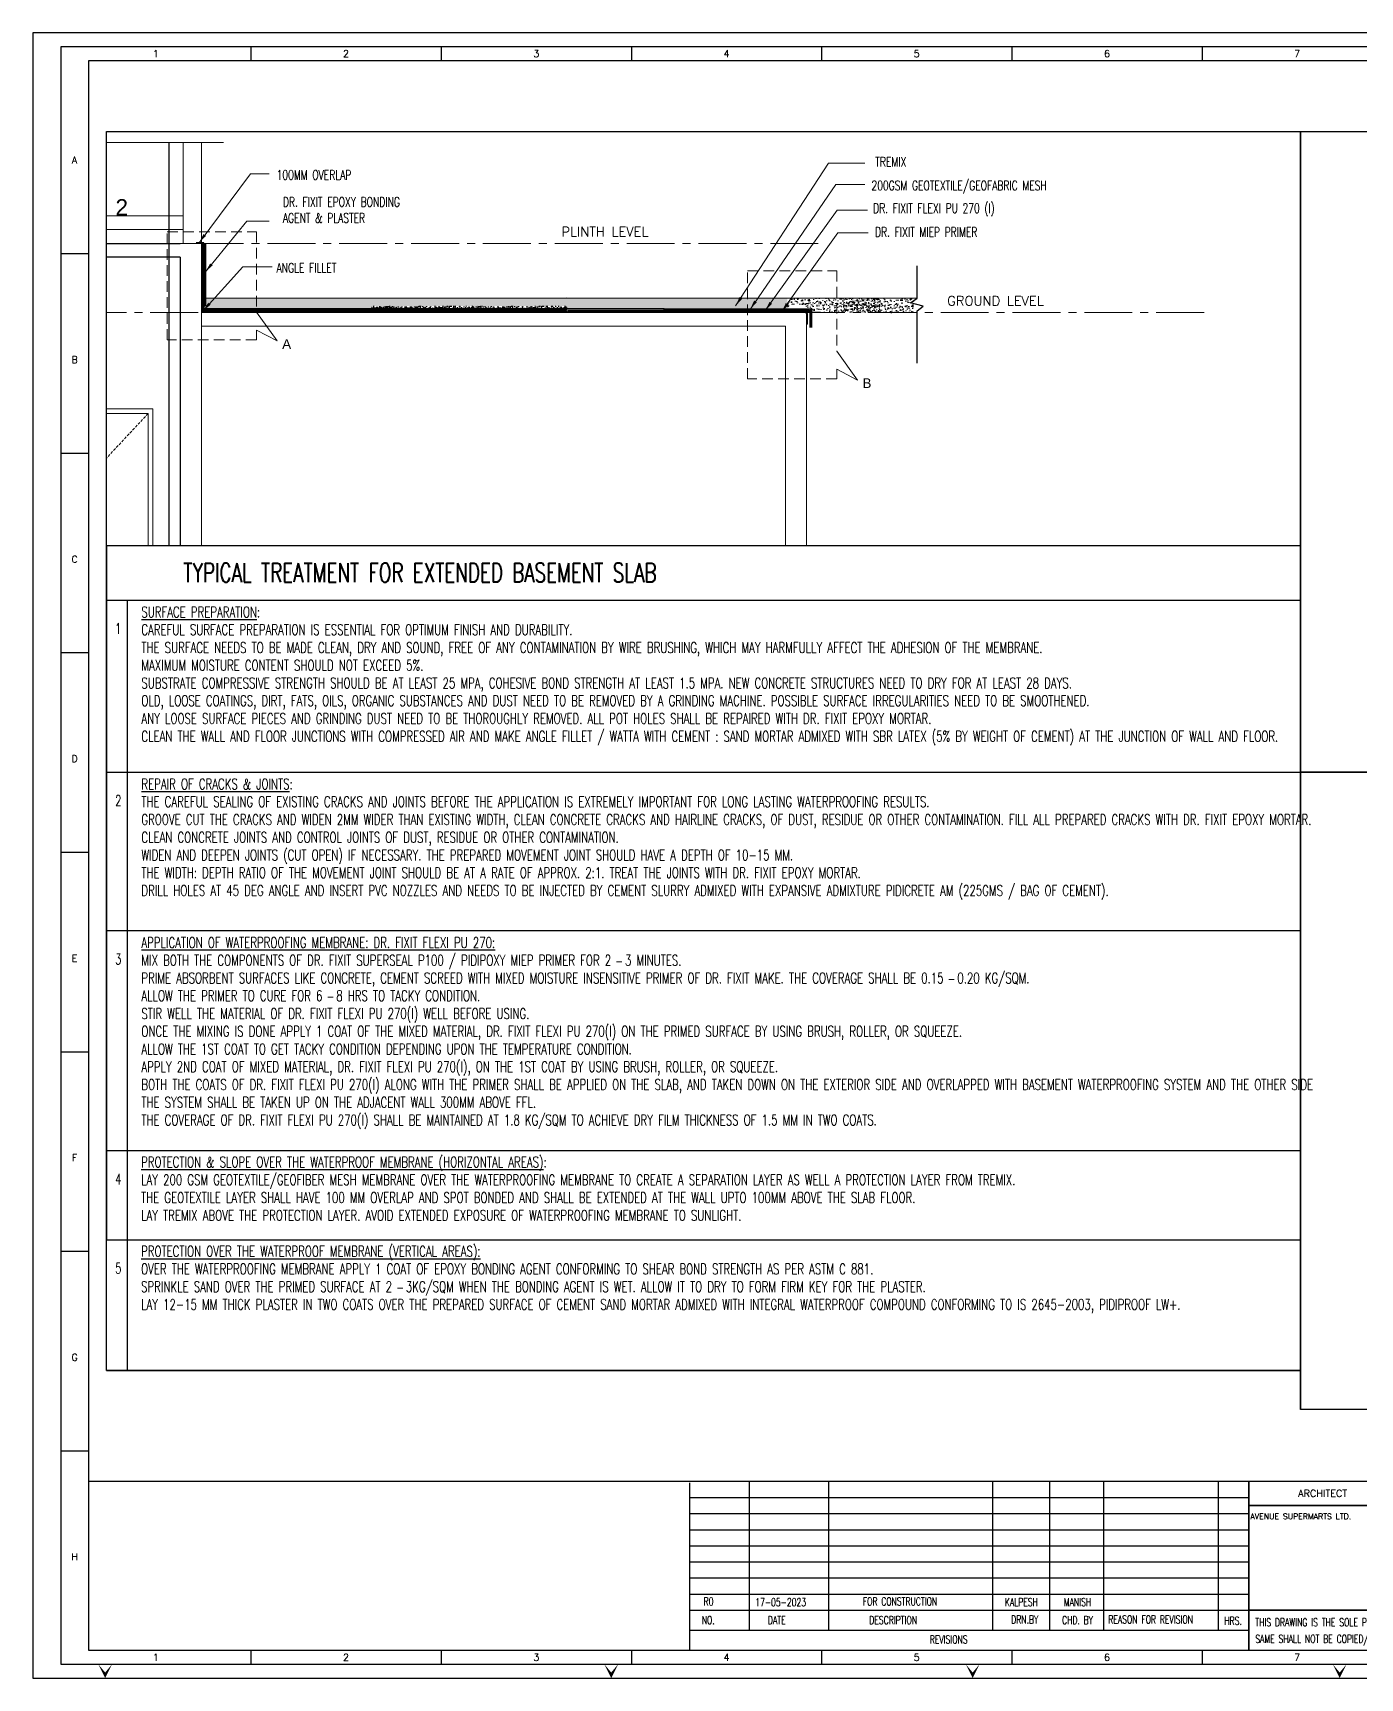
# Model space of a CAD drawing. Header units: inches. Extents: x 119838 to 336563, y 211485 to 250849.
# Drawn here: x 119838 to 151009, y 211780 to 250411 of the extents above; entities that cross this region are included whole.
import ezdxf
from ezdxf.enums import TextEntityAlignment as Align
from ezdxf.lldxf.tags import DXFTag

# ---------------------------------------------------------------- set-up
doc = ezdxf.new("R2010")
doc.units = ezdxf.units.IN
doc.header["$MEASUREMENT"] = 0
for name, pattern in [('( Dashed )', [0.75, 0.5, -0.25]), ('AU- grd_tower_text$0$DASHED2', [0.375, 0.25, -0.125]), ('CENTER2', [1.125, 0.75, -0.125, 0.125, -0.125]), ('DASHED2', [9.525, 6.35, -3.175])]:
    doc.linetypes.add(name, pattern=pattern)
for name, color, linetype, lineweight in [('200 mm', 40, 'Continuous', 5), ('arrow', 7, 'Continuous', 5), ('COMMENTS 09.01.18', 50, 'Continuous', 5), ('elevation', 252, 'Continuous', 5), ('LINE', 251, 'Continuous', 18), ('MEP INPUT', 3, 'Continuous', 0), ('TEX', 1, 'Continuous', 5), ('text 1', 7, 'Continuous', 5), ('win', 5, 'Continuous', 13), ('yogi stair', 25, 'DASHED2', 5)]:
    doc.layers.add(name, color=color, linetype=linetype, lineweight=lineweight)
for name, color, linetype in [('COL', 1, 'Continuous'), ('Column', 1, 'Continuous'), ('GRID', 8, 'CENTER'), ('LINE WORK', 4, 'Continuous'), ('membren', 100, 'Continuous'), ('PNA', 8, 'Continuous'), ('S-BRECK LINE', 8, 'Continuous'), ('S-TEXT-1', 4, 'Continuous'), ('S-TITIL', 6, 'Continuous'), ('TABLE FRAME', 5, 'Continuous'), ('TEXT (SHEET)', 4, 'Continuous')]:
    doc.layers.add(name, color=color, linetype=linetype)
doc.styles.add('iso', font='simplex.shx', dxfattribs={"width": 0.8})
doc.styles.add('JITU', font='arial.ttf')
doc.styles.add('ROMANS', font='simplex.shx', dxfattribs={"width": 0.7})
tags = doc.linetypes.add('CENTER', pattern=[2, 1.25, -0.25, 0.25, -0.25]).pattern_tags.tags
tags[10:11] = [DXFTag(74, 4), DXFTag(75, 0), DXFTag(340, '0'), DXFTag(46, 1.0), DXFTag(50, 0.0), DXFTag(44, 0.0), DXFTag(45, 0.0)]
tags[8:9] = [DXFTag(74, 4), DXFTag(75, 0), DXFTag(340, '0'), DXFTag(46, 1.0), DXFTag(50, 0.0), DXFTag(44, 0.0), DXFTag(45, 0.0)]
tags[6:7] = [DXFTag(74, 4), DXFTag(75, 0), DXFTag(340, '0'), DXFTag(46, 1.0), DXFTag(50, 0.0), DXFTag(44, 0.0), DXFTag(45, 0.0)]
tags[4:5] = [DXFTag(74, 4), DXFTag(75, 0), DXFTag(340, '0'), DXFTag(46, 1.0), DXFTag(50, 0.0), DXFTag(44, 0.0), DXFTag(45, 0.0)]
doc.linetypes.add('ZIGZAG', pattern='A,0.0001,-0.2,[131,ltypeshp.shx,S=0.2,R=0,X=-0.2,Y=0],-0.4,[131,ltypeshp.shx,S=0.2,R=180,X=0.2,Y=0],-0.2', length=0.8001)
doc.dimstyles.new('PLUMBING', dxfattribs={"dimscale": 75, "dimtxt": 3, "dimasz": 4, "dimexe": 0.6, "dimexo": 0.008, "dimgap": 0.5, "dimtad": 1, "dimdec": 0, "dimrnd": 5, "dimzin": 0, "dimdsep": 46, "dimtxsty": 'iso', "dimcen": 0, "dimdle": 1, "dimclrt": 7, "dimadec": 0, "dimazin": 0, "dimtfac": 1, "dimtdec": 0, "dimtofl": 0, "dimtmove": 2, "dimatfit": 3, "dimfxl": 0, "dimtolj": 1, "dimtzin": 0, "dimlwd": -1, "dimarcsym": 0})
pattern_1 = [(37.5, (216896.787, -159878.404), (-2.304045, 70.475506), [0, -55.59552, 0, -62.1792, 0, -59.436]), (7.5, (216896.79, -159878.4), (64.731353, 103.222814), [0, -29.99232, 0, -50.10912, 0, -19.2024]), (327.5, (216851.8, -159878.404), (113.902901, 0.206955), [0, -18.288, 0, -65.8368, 0, -85.9536]), (317.5, (216851.8, -159878.4), (109.95213, 32.101823), [0, -9.144, 0, -43.15968, 0, -49.3776])]
pattern_2 = [(50, (190015.72, -67570.68), (182.18467, -15.939086), [19.05, -209.55]), (355, (190015.72, -67570.68), (-35.24342, 191.05685), [15.24, -167.64058]), (100.451445, (190030.9, -67572.01), (146.94125, 175.11775), [16.19001, -178.09024]), (46.1842, (190015.72, -67519.88), (271.07904, -42.04233), [28.575, -314.325]), (96.63556, (190038.3, -67523.4), (237.40413, 247.42612), [24.28502, -267.1356]), (351.18415, (190015.72, -67519.88), (237.40413, 247.42612), [22.85997, -251.45973]), (21, (190041.12, -67532.58), (151.61439, -102.2652), [19.05, -209.55]), (326, (190041.12, -67532.58), (61.80203, 184.18797), [15.24, -167.64]), (71.451445, (190053.75, -67541.1), (213.41642, 81.92277), [16.19001, -178.08994]), (37.5, (190015.715, -67570.685), (3.088603, 84.555039), [0, -165.608, 0, -170.18, 0, -168.275]), (7.5, (190015.715, -67570.685), (66.819663, 100.180575), [0, -97.028, 0, -161.798, 0, -64.135]), (327.5, (189959.07, -67570.685), (135.590595, -5.728744), [0, -63.5, 0, -198.12, 0, -262.89]), (317.5, (189933.67, -67570.68), (148.12918, 25.42649), [0, -82.55, 0, -131.572, 0, -186.69])]

# ---------------------------------------------------------------- blocks, each defined once
blk = doc.blocks.new('FOLDER')
at = {"layer": 'PNA'}
for points in [[(-1250, 2500), (0, 0), (0, 1000)], [(1250, 2500), (0, 0), (0, 1000)]]:
    blk.add_solid(points, dxfattribs=at)
blk = doc.blocks.new('A$C3C59465C')
at = {"layer": 'LINE'}
h = blk.add_hatch(color=251, dxfattribs=at)
h.dxf.hatch_style = 1
h.paths.add_polyline_path([(0, 0), (0.05, 0), (0.05, 0.05)])
for p, q in [((0, 0), (0.05, 0.05)), ((0.05, 0), (0, 0)), ((0.05, 0), (0.05, 0.05))]:
    blk.add_line(p, q, dxfattribs=at)

msp = doc.modelspace()

# ---------------------------------------------------------------- hatches: boundary and pattern name
at = {"layer": 'arrow'}
for points in [[(137726.8, 243861.4), (137726.8, 243878.3), (137976.7, 243878.3), (137976.7, 243861.4)], [(138014.9, 243823.2), (138031.8, 243823.2), (138031.8, 243573.3), (138014.9, 243573.3)]]:
    msp.add_hatch(color=134, dxfattribs=at).paths.add_polyline_path(points)
at = {"layer": 'Column'}
h = msp.add_hatch(dxfattribs=at)
h.set_pattern_fill('AR-SAND', color=0, scale=1.44)
h.set_pattern_definition(pattern_1)
h.paths.add_polyline_path([(123889.5, 245467), (123797.3, 245467), (123797.3, 244396.3), (123862.1, 244396.3), (123862.1, 243998.7), (123883.8, 243998.7), (123889.5, 243998.7)])
h = msp.add_hatch(dxfattribs=at)
h.set_pattern_fill('AR-SAND', color=0, scale=1.44)
h.set_pattern_definition(pattern_1)
h.paths.add_polyline_path([(127793.8, 243998.6), (123883.8, 243998.7), (123883.7, 243956), (123905.8, 243933.9), (127793.8, 243933.8)])
h = msp.add_hatch(dxfattribs=at)
h.set_pattern_fill('AR-SAND', color=0, scale=1.44)
h.set_pattern_definition(pattern_1)
h.paths.add_polyline_path([(128549.8, 243998.6), (127793.8, 243998.6), (127793.8, 243933.8), (128549.8, 243933.8)])
h = msp.add_hatch(dxfattribs=at)
h.set_pattern_fill('AR-SAND', color=0, scale=1.44)
h.set_pattern_definition(pattern_1)
h.paths.add_polyline_path([(130276.9, 243998.5), (128549.8, 243998.6), (128549.8, 243933.8), (130276.9, 243933.7)])
h = msp.add_hatch(dxfattribs=at)
h.set_pattern_fill('AR-SAND', color=0, scale=1.44)
h.set_pattern_definition(pattern_1)
h.paths.add_polyline_path([(132375.5, 243933.7), (132375.5, 243998.5), (130276.9, 243998.5), (130276.9, 243933.7)])
at = {"layer": 'COMMENTS 09.01.18'}
h = msp.add_hatch(dxfattribs=at)
h.set_pattern_fill('AR-CONC', color=252)
h.set_pattern_definition(pattern_2)
edge = h.paths.add_edge_path()
edge.add_line((123889.5, 244186), (123889.5, 243998.5))
edge.add_line((123889.5, 243998.5), (132387.2, 243998.5))
edge.add_line((132387.2, 243998.5), (132387.2, 244186.1))
edge.add_line((132387.2, 244186.1), (123889.5, 244186))
h = msp.add_hatch(dxfattribs=at)
h.set_pattern_fill('AR-CONC', color=252)
h.set_pattern_definition(pattern_2)
h.paths.add_polyline_path([(132376.8, 244186.1), (137555.5, 244179.4), (137554.9, 243934.4), (132376.8, 243934.4)])
h = msp.add_hatch(dxfattribs=at)
h.set_pattern_fill('AR-CONC', color=252)
h.set_pattern_definition(pattern_2)
h.paths.add_polyline_path([(137555.5, 244179.4), (138074.4, 244176.4), (138074.4, 243855), (137986.9, 243928.4), (137976.7, 243932.6), (137976.7, 244034.2), (137616, 244034.2), (137554.9, 243934.4)])
h = msp.add_hatch(dxfattribs=at)
h.set_pattern_fill('AR-CONC', color=252)
h.set_pattern_definition(pattern_2)
h.paths.add_polyline_path([(138074.4, 243847.3), (139745.8, 243847.3), (139745.8, 244176.4), (138074.4, 244176.4)])
h = msp.add_hatch(dxfattribs=at)
h.set_pattern_fill('AR-CONC', color=252)
h.set_pattern_definition([(50, (190798.58, -67578.03), (182.18467, -15.939086), [19.05, -209.55]), (355, (190798.58, -67578.03), (-35.24342, 191.05685), [15.24, -167.64058]), (100.451445, (190813.77, -67579.36), (146.94125, 175.11775), [16.19001, -178.09024]), (46.1842, (190798.58, -67527.23), (271.07904, -42.04233), [28.575, -314.325]), (96.63556, (190821.17, -67530.73), (237.40413, 247.42612), [24.28502, -267.1356]), (351.18415, (190798.58, -67527.23), (237.40413, 247.42612), [22.85997, -251.45973]), (21, (190823.98, -67539.93), (151.61439, -102.2652), [19.05, -209.55]), (326, (190823.98, -67539.93), (61.80203, 184.18797), [15.24, -167.64]), (71.451445, (190836.62, -67548.45), (213.41642, 81.92277), [16.19001, -178.08994]), (37.5, (190798.584, -67578.03), (3.088603, 84.555039), [0, -165.608, 0, -170.18, 0, -168.275]), (7.5, (190798.58, -67578.03), (66.819663, 100.180575), [0, -97.028, 0, -161.798, 0, -64.135]), (327.5, (190741.94, -67578.03), (135.590595, -5.728744), [0, -63.5, 0, -198.12, 0, -262.89]), (317.5, (190716.54, -67578.03), (148.12918, 25.42649), [0, -82.55, 0, -131.572, 0, -186.69])])
h.paths.add_polyline_path([(138857.3, 243840), (140528.7, 243840), (140528.7, 244169.1), (138857.3, 244169.1)])

# ---------------------------------------------------------------- linework, layer by layer
at = {"color": 1}
for p, q in [((174102.1, 216396.6), (121144.5, 216396.6)), ((135263.2, 213375.5), (148440.4, 213375.5)), ((135263.2, 212905.9), (148392.8, 212905.9))]:
    msp.add_line(p, q, dxfattribs=at)
at = {"color": 5, "linetype": 'ByBlock', "lineweight": -2}
for p, q in [((136664.5, 212905.9), (136664.5, 216396.6)), ((138528, 212905.9), (138528, 216396.6)), ((142382.6, 212905.9), (142382.6, 216396.6)), ((143725.2, 212905.9), (143725.2, 216396.6)), ((144988.8, 212905.9), (144988.8, 216396.6)), ((135263.2, 216018.9), (148392.8, 216018.9)), ((135263.2, 215641.3), (148392.8, 215641.3)), ((135263.2, 215263.7), (148392.8, 215263.7)), ((135263.2, 214886), (148392.8, 214886)), ((135263.2, 214508.4), (148392.8, 214508.4)), ((135263.2, 214130.8), (148392.8, 214130.8)), ((135263.2, 213753.1), (148392.8, 213753.1))]:
    msp.add_line(p, q, dxfattribs=at)
at = {"flags": 128}
msp.add_lwpolyline([(119838.5, 211779.7), (174755.1, 211779.7), (174755.1, 250411.2), (119838.5, 250411.2)], close=True, dxfattribs=at)
at = {"color": 1, "const_width": 37.6, "elevation": 0}
msp.add_lwpolyline([(135263.2, 212414.5), (135263.2, 216369.4)], dxfattribs=at)
at = {"color": 1, "const_width": 37.6}
for points in [[(148392.8, 212432.9), (148392.8, 216396.6)], [(148392.8, 215835.2), (158891.9, 215835.2)], [(148392.8, 213372.2), (158891.9, 213372.2)]]:
    msp.add_lwpolyline(points, dxfattribs=at)
at = {"layer": '200 mm'}
for p, q in [((123365.3, 247837.4, -417569.9), (123365.3, 245468, -417569.9)), ((123797.3, 247837.4, -417569.9), (123797.3, 245468, -417569.9))]:
    msp.add_line(p, q, dxfattribs=at)
at = {"layer": '200 mm', "color": 7}
for p, q in [((121566.9, 245468, -417569.9), (123797.3, 245468, -417569.9)), ((123797.3, 245467, -417569.9), (123797.3, 238368.4, -417569.9)), ((123300.5, 245143.7, -417569.9), (121566.9, 245143.7, -417569.9)), ((123300.5, 245144, -417569.9), (123300.5, 238368.4, -417569.9)), ((132387.2, 244186.1, -417569.9), (123889.5, 244186, -417569.9)), ((123797.3, 243848.1, -417456.7), (130275, 243848.1, -417456.7)), ((130276.9, 243848, -417569.9), (132479.3, 243848, -417569.9)), ((131378.1, 243848, -417569.9), (137980.5, 243848, -417569.9)), ((138008.8, 238368.4, -417569.9), (138008.8, 243823.5, -417569.9)), ((130276.9, 243524, -417569.9), (123797.3, 243524.1, -417456.7)), ((130276.9, 243524, -417569.9), (132695.3, 243524, -417569.9)), ((132695.3, 243524, -417569.9), (137512, 243524, -417569.9)), ((137512, 238368.4, -417569.9), (137512, 243524, -417569.9))]:
    msp.add_line(p, q, dxfattribs=at)
at = {"layer": '200 mm', "color": 7, "elevation": -418156.1}
msp.add_lwpolyline([(137980.5, 243848), (138008.8, 243823.5)], dxfattribs=at)
at = {"layer": 'arrow', "color": 134, "elevation": -278379.9}
for points in [[(137726.8, 243878.3), (137976.7, 243878.3), (137976.7, 243861.4), (137726.8, 243861.4)], [(138031.8, 243823.2), (138031.8, 243573.3), (138014.9, 243573.3), (138014.9, 243823.2)]]:
    msp.add_lwpolyline(points, close=True, dxfattribs=at)
at = {"layer": 'COL', "linetype": 'Continuous'}
for p, q in [((121566.9, 245467.7, -417569.9), (123300.5, 245467.7, -417569.9)), ((123300.5, 245144, -417569.9), (121566.9, 245144, -417569.9)), ((123300.5, 245144, -417569.9), (123300.5, 238368.4, -417569.9))]:
    msp.add_line(p, q, dxfattribs=at)
at = {"layer": 'Column', "color": 0}
for p, q in [((123862.1, 245467, -835139.8), (123797.3, 245467, -835139.8)), ((140593, 244172.5, -417569.9), (132376.8, 244186.1, -417569.9)), ((123883.8, 243998.7, -417569.9), (123862.1, 243998.7, -417569.9)), ((130276.9, 243998.5, -417569.9), (130276.9, 243998.5, -417569.9)), ((138332.8, 243847.3, -418150.3), (138074.4, 243847.3, -418154.6)), ((138133.4, 243494.4, -417569.9), (138133.4, 243934.4, -417569.9))]:
    msp.add_line(p, q, dxfattribs=at)
at = {"layer": 'Column', "color": 0, "elevation": -417569.9}
for points in [[(123862.1, 245467), (123862.1, 243998.7)], [(123889.5, 245467), (123889.5, 243998.7)], [(134662.9, 243934.1), (134662.9, 243934.1), (123884.6, 243934.8)], [(134646.6, 243934.1), (134662.9, 243934.1), (137554.9, 243934.4), (137616, 243934.4), (138133.4, 243934.4)]]:
    msp.add_lwpolyline(points, dxfattribs=at)
at = {"layer": 'COMMENTS 09.01.18'}
for p, q in [((125087.2, 243856.1, -278465.9), (125574.3, 243177.1, -278379.9)), ((125574.3, 243177.1, -278379.9), (125087.2, 243432.3, -278465.9)), ((138716.6, 242938.8, -278465.9), (139203.7, 242259.8, -278379.9)), ((139203.7, 242259.8, -278379.9), (138716.6, 242515, -278465.9))]:
    msp.add_line(p, q, dxfattribs=at)
at = {"layer": 'COMMENTS 09.01.18', "color": 253}
msp.add_lwpolyline([(124315.5, 247837.4), (121566.9, 247837.4)], dxfattribs=at)
at = {"layer": 'COMMENTS 09.01.18', "linetype": '( Dashed )', "ltscale": 500, "elevation": -278465.9}
for points in [[(125087.2, 243432.3), (125087.2, 243204.2), (122995.1, 243204.2), (122995.1, 245739.8), (125087.2, 245739.8), (125087.2, 243856.1)], [(138716.6, 242515), (138716.6, 242286.9), (136624.5, 242286.9), (136624.5, 244822.5), (138716.6, 244822.5), (138716.6, 242938.8)]]:
    msp.add_lwpolyline(points, dxfattribs=at)
at = {"layer": 'COMMENTS 09.01.18', "color": 32, "linetype": 'AU- grd_tower_text$0$DASHED2', "ltscale": 200, "const_width": 28.8}
for points, elevation in [([(123840.5, 245467), (123840.5, 245485), (123672.5, 245485)], -835139.8), ([(123840.5, 245467), (123840.5, 243938.1), (123887.9, 243890.7), (131708.6, 243890.5)], -417569.9), ([(132376.8, 243890.9), (131708.6, 243891)], -417569.9), ([(132388.8, 243890.9), (132388.8, 243890.9), (134645, 243890.9), (134645, 243890.9), (137580.7, 243891.2), (137641.8, 243891.2), (138110.6, 243891.2)], -417569.9), ([(138096.2, 243876.8), (138096.2, 243824.8), (138096.2, 243494.4)], -417569.9)]:
    msp.add_lwpolyline(points, dxfattribs=dict(at, elevation=elevation))
at = {"layer": 'COMMENTS 09.01.18', "color": 1, "linetype": 'ZIGZAG', "ltscale": 10, "elevation": -417569.9}
msp.add_lwpolyline([(123811.7, 245467), (123811.7, 243926.2), (123876, 243861.9), (131708.6, 243861.7)], dxfattribs=at)
at = {"layer": 'COMMENTS 09.01.18', "color": 32, "elevation": -417569.9}
for points in [[(123826.1, 245467), (123826.1, 243932.1), (123881.9, 243876.3), (131708.6, 243876.1)], [(123854.9, 245467), (123854.9, 243944), (123893.9, 243905.1), (131708.6, 243904.9)], [(132376.8, 243905.3), (131708.6, 243905.4)], [(132376.8, 243876.5), (131708.6, 243876.6)], [(134646.6, 243909.7), (134651, 243905.3), (137572.1, 243905.6), (137633.2, 243905.6), (138074.4, 243905.6)], [(134646.6, 243876.5), (137589.2, 243876.8), (137650.3, 243876.8), (138081.8, 243876.8)], [(138081.8, 243876.8), (138081.8, 243816.3), (138081.8, 243494.4)], [(138110.6, 243876.8), (138110.6, 243833.5), (138110.6, 243494.4)]]:
    msp.add_lwpolyline(points, dxfattribs=at)
at = {"layer": 'COMMENTS 09.01.18', "color": 5, "const_width": 7.2, "elevation": -417569.9}
for points in [[(123869.3, 243998.7), (123869.3, 243950), (123899.8, 243919.5), (131708.6, 243919.3)], [(132376.8, 243919.7), (131708.6, 243919.8)], [(132376.8, 243919.7), (132376.8, 243919.7), (137563.5, 243920), (137624.6, 243920), (138125, 243920)], [(138125, 243923.6), (138125, 243842.1), (138125, 243494.4)]]:
    msp.add_lwpolyline(points, dxfattribs=at)
at = {"layer": 'elevation', "color": 250, "linetype": 'CENTER2', "ltscale": 1500}
for p, q in [((138284.4, 245468, -417266.1), (121896.5, 245467.7, -417588.9)), ((147346.5, 243847.6, -417921.7), (121566.9, 243847, -418429.4))]:
    msp.add_line(p, q, dxfattribs=at)
at = {"layer": 'GRID', "ltscale": 1000}
msp.add_line((123040.9, 238368.4, -417569.9), (123040.9, 247837.4, -417569.9), dxfattribs=at)
at = {"layer": 'LINE WORK', "color": 1}
msp.add_line((131708.6, 243861.7, -417569.9), (138088.4, 243861.7, -417569.9), dxfattribs=at)
at = {"layer": 'LINE WORK', "color": 0, "linetype": 'Continuous'}
for p, q in [((121566.9, 238368.4), (121566.9, 222074.1)), ((149610.1, 238368.4), (149610.1, 218090)), ((121566.9, 237091.6), (149610.1, 237091.6)), ((122051, 237091.6), (122051, 219004.2)), ((121566.9, 233052.9), (149610.1, 233052.9)), ((121566.9, 229330.9), (149610.1, 229330.9)), ((121566.9, 224167.5), (149610.1, 224167.5)), ((121566.9, 222074.1), (149610.1, 222074.1)), ((121566.9, 219004.2), (149610.1, 219004.2))]:
    msp.add_line(p, q, dxfattribs=at)
msp.add_lwpolyline([(138610, 248099.6), (149610.1, 248099.6), (149610.1, 238368.4), (121566.9, 238368.4), (121566.9, 248099.6), (138610, 248099.6)], dxfattribs=at)
for points in [[(121566.9, 248099.6), (149610.1, 248099.6), (149610.1, 219004.2), (121566.9, 219004.2)], [(149610.1, 248099.6), (172842.7, 248099.6), (172842.7, 233052.9), (149610.1, 233052.9)], [(149610.1, 233052.9), (172842.7, 233052.9), (172842.7, 218087.6), (149610.1, 218087.6)]]:
    msp.add_lwpolyline(points, close=True, dxfattribs=at)
at = {"layer": 'membren', "color": 6, "elevation": -417569.9}
msp.add_lwpolyline([(138039.9, 243884), (138039.9, 243876.8)], dxfattribs=at)
msp.add_lwpolyline([(138039.9, 243884), (138039.9, 243876.8)], dxfattribs=at)
at = {"layer": 'PNA'}
for p, q in [((124959, 250084.7), (124959, 249758.2)), ((129426.6, 250084.7), (129426.6, 249758.2)), ((133894.1, 250084.7), (133894.1, 249758.2)), ((138361.7, 250084.7), (138361.7, 249758.2)), ((142829.2, 250084.7), (142829.2, 249758.2)), ((147296.8, 250084.7), (147296.8, 249758.2)), ((120491.5, 245229.2), (121144.5, 245229.2)), ((120491.5, 240544), (121144.5, 240544)), ((120491.5, 235858.7), (121144.5, 235858.7)), ((120491.5, 231173.5), (121144.5, 231173.5)), ((120491.5, 226488.3), (121144.5, 226488.3)), ((120491.5, 221803.1), (121144.5, 221803.1)), ((120491.5, 217117.9), (121144.5, 217117.9)), ((124959, 212432.7), (124959, 212106.2)), ((129426.6, 212432.7), (129426.6, 212106.2)), ((133894.1, 212432.7), (133894.1, 212106.2)), ((138361.7, 212432.7), (138361.7, 212106.2)), ((142829.2, 212432.7), (142829.2, 212106.2)), ((147296.8, 212432.7), (147296.8, 212106.2))]:
    msp.add_line(p, q, dxfattribs=at)
at = {"layer": 'PNA', "color": 1}
for points in [[(120491.5, 212106.2), (174428.6, 212106.2), (174428.6, 250084.7), (120491.5, 250084.7)], [(121144.5, 212432.7), (174102.1, 212432.7), (174102.1, 249758.2), (121144.5, 249758.2)]]:
    msp.add_lwpolyline(points, close=True, dxfattribs=at)
at = {"layer": 'S-BRECK LINE', "linetype": 'Continuous', "elevation": -278379.9}
msp.add_lwpolyline([(140607.7, 242655.1), (140607.7, 243884.1), (140747.3, 243997.5), (140448.7, 244075), (140607.7, 244182.4), (140607.7, 244943.3)], dxfattribs=at)
at = {"layer": 'TABLE FRAME'}
msp.add_line((147686.1, 212905.9), (147686.1, 216396.6), dxfattribs=at)
at = {"layer": 'win', "linetype": 'ByBlock', "lineweight": 20}
for p, q in [((122652.5, 241580, -417569.9), (121566.9, 241580, -417569.9)), ((122544.5, 241472, -417569.9), (121566.9, 241472, -417569.9)), ((122544.5, 238368.4, -417569.9), (122544.5, 241472, -417569.9)), ((122652.5, 238368.4, -417569.9), (122652.5, 241580, -417569.9))]:
    msp.add_line(p, q, dxfattribs=at)
at = {"layer": 'win', "linetype": 'AU- grd_tower_text$0$DASHED2', "lineweight": 20, "ltscale": 250}
msp.add_line((122544.5, 241472, -417569.9), (121566.9, 240427.7, -417569.9), dxfattribs=at)
at = {"layer": 'yogi stair', "linetype": 'ByBlock', "lineweight": 20, "ltscale": 500}
for p, q in [((121566.9, 246116, -417569.9), (123365.3, 246116, -417569.9)), ((121566.9, 245792, -417569.9), (123365.3, 245792, -417569.9))]:
    msp.add_line(p, q, dxfattribs=at)
at = {"layer": 'yogi stair', "linetype": 'ByBlock', "lineweight": 20}
for p, q in [((121566.9, 246115.7, -417569.9), (123300.5, 246115.7, -417569.9)), ((121566.9, 245791.7, -417569.9), (123300.5, 245791.7, -417569.9))]:
    msp.add_line(p, q, dxfattribs=at)
at = {"layer": 'yogi stair', "linetype": 'AU- grd_tower_text$0$DASHED2', "lineweight": 20, "ltscale": 500}
msp.add_line((123300.5, 245144, -417569.9), (121566.9, 245144, -417569.9), dxfattribs=at)

# ---------------------------------------------------------------- block references
at = {"layer": 'membren', "xscale": -1453.31922732736, "yscale": 1453.31922732736, "zscale": 1453.319227327336}
msp.add_blockref('A$C3C59465C', (123870, 243847.5, -418392.3), dxfattribs=at)
at = {"layer": 'PNA', "xscale": 0.1305983776706629, "yscale": 0.1305983776706629, "zscale": 0.1305983776706629}
for p in [(121536.2, 211779.7), (133420.7, 211779.7), (141909.6, 211779.7), (150529.1, 211779.7)]:
    msp.add_blockref('FOLDER', p, dxfattribs=at)

# ---------------------------------------------------------------- texts
at = {"layer": 'LINE WORK', "char_height": 250, "attachment_point": 1, "style": 'ROMANS'}
for s, insert, width in [('{\\LSURFACE PREPARATION}:\\PCAREFUL SURFACE PREPARATION IS ESSENTIAL FOR OPTIMUM FINISH AND DURABILITY. \\PTHE SURFACE NEEDS TO BE MADE CLEAN, DRY AND SOUND, FREE OF ANY CONTAMINATION BY WIRE BRUSHING, WHICH MAY HARMFULLY AFFECT THE ADHESION OF THE MEMBRANE. \\PMAXIMUM MOISTURE CONTENT SHOULD NOT EXCEED 5%. \\PSUBSTRATE COMPRESSIVE STRENGTH SHOULD BE AT LEAST 25 MPA, COHESIVE BOND STRENGTH AT LEAST 1.5 MPA. NEW CONCRETE STRUCTURES NEED TO DRY FOR AT LEAST 28 DAYS. \\POLD, LOOSE COATINGS, DIRT, FATS, OILS, ORGANIC SUBSTANCES AND DUST NEED TO BE REMOVED BY A GRINDING MACHINE. POSSIBLE SURFACE IRREGULARITIES NEED TO BE SMOOTHENED. \\PANY LOOSE SURFACE PIECES AND GRINDING DUST NEED TO BE THOROUGHLY REMOVED. ALL POT HOLES SHALL BE REPAIRED WITH DR. FIXIT EPOXY MORTAR.\\PCLEAN THE WALL AND FLOOR JUNCTIONS WITH COMPRESSED AIR AND MAKE ANGLE FILLET / WATTA WITH CEMENT : SAND MORTAR ADMIXED WITH SBR LATEX (5% BY WEIGHT OF CEMENT) AT THE JUNCTION OF WALL AND FLOOR.', (122386.2, 236937.2, -278379.9), 27690.971), ('{\\LREPAIR OF CRACKS & JOINTS}:\\PTHE CAREFUL SEALING OF EXISTING CRACKS AND JOINTS BEFORE THE APPLICATION IS EXTREMELY IMPORTANT FOR LONG LASTING WATERPROOFING RESULTS. \\PGROOVE CUT THE CRACKS AND WIDEN 2MM WIDER THAN EXISTING WIDTH, CLEAN CONCRETE CRACKS AND HAIRLINE CRACKS, OF DUST, RESIDUE OR OTHER CONTAMINATION. FILL ALL PREPARED CRACKS WITH DR. FIXIT EPOXY MORTAR.\\PCLEAN CONCRETE JOINTS AND CONTROL JOINTS OF DUST, RESIDUE OR OTHER CONTAMINATION. \\PWIDEN AND DEEPEN JOINTS (CUT OPEN) IF NECESSARY. THE PREPARED MOVEMENT JOINT SHOULD HAVE A DEPTH OF 10-15 MM. \\PTHE WIDTH: DEPTH RATIO OF THE MOVEMENT JOINT SHOULD BE AT A RATE OF APPROX. 2:1. TREAT THE JOINTS WITH DR. FIXIT EPOXY MORTAR. \\PDRILL HOLES AT 45 DEG ANGLE AND INSERT PVC NOZZLES AND NEEDS TO BE INJECTED BY CEMENT SLURRY ADMIXED WITH EXPANSIVE ADMIXTURE PIDICRETE AM (225GMS / BAG OF CEMENT).', (122386.2, 232898.6, -278379.9), 27123.498), ('{\\LAPPLICATION OF WATERPROOFING MEMBRANE: DR. FIXIT FLEXI PU 270:\\P}MIX BOTH THE COMPONENTS OF DR. FIXIT SUPERSEAL P100 / PIDIPOXY MIEP PRIMER FOR 2 {\\fArial|b0|i0|c0|p34;– }3 MINUTES. \\PPRIME ABSORBENT SURFACES LIKE CONCRETE, CEMENT SCREED WITH MIXED MOISTURE INSENSITIVE PRIMER OF DR. FIXIT MAKE. THE COVERAGE SHALL BE 0.15 {\\fArial|b0|i0|c0|p34;– }0.20 KG/SQM.\\PALLOW THE PRIMER TO CURE FOR 6 {\\fArial|b0|i0|c0|p34;– }8 HRS TO TACKY CONDITION.\\PSTIR WELL THE MATERIAL OF DR. FIXIT FLEXI PU 270(I) WELL BEFORE USING. \\PONCE THE MIXING IS DONE APPLY 1 COAT OF THE MIXED MATERIAL, DR. FIXIT FLEXI PU 270(I) ON THE PRIMED SURFACE BY USING BRUSH, ROLLER, OR SQUEEZE. \\PALLOW THE 1ST COAT TO GET TACKY CONDITION DEPENDING UPON THE TEMPERATURE CONDITION.\\PAPPLY 2ND COAT OF MIXED MATERIAL, DR. FIXIT FLEXI PU 270(I), ON THE 1ST COAT BY USING BRUSH, ROLLER, OR SQUEEZE.\\PBOTH THE COATS OF DR. FIXIT FLEXI PU 270(I) ALONG WITH THE PRIMER SHALL BE APPLIED ON THE SLAB, AND TAKEN DOWN ON THE EXTERIOR SIDE AND OVERLAPPED WITH BASEMENT WATERPROOFING SYSTEM AND THE OTHER SIDE THE SYSTEM SHALL BE TAKEN UP ON THE ADJACENT WALL 300MM ABOVE FFL.\\PTHE COVERAGE OF DR. FIXIT FLEXI PU 270(I) SHALL BE MAINTAINED AT 1.8 KG/SQM TO ACHIEVE DRY FILM THICKNESS OF 1.5 MM IN TWO COATS.', (122386.2, 229176.5, -278379.9), 27690.971), ('{\\LPROTECTION & SLOPE OVER THE WATERPROOF MEMBRANE (HORIZONTAL AREAS)}:\\PLAY 200 GSM GEOTEXTILE/GEOFIBER MESH MEMBRANE OVER THE WATERPROOFING MEMBRANE TO CREATE A SEPARATION LAYER AS WELL A PROTECTION LAYER FROM TREMIX. \\PTHE GEOTEXTILE LAYER SHALL HAVE 100 MM OVERLAP AND SPOT BONDED AND SHALL BE EXTENDED AT THE WALL UPTO 100MM ABOVE THE SLAB FLOOR.\\PLAY TREMIX ABOVE THE PROTECTION LAYER. AVOID EXTENDED EXPOSURE OF WATERPROOFING MEMBRANE TO SUNLIGHT.', (122378.7, 224021.4, -278379.9), 27042.112), ('{\\LPROTECTION OVER THE WATERPROOF MEMBRANE (VERTICAL AREAS):\\P}OVER THE WATERPROOFING MEMBRANE APPLY 1 COAT OF EPOXY BONDING AGENT CONFORMING TO SHEAR BOND STRENGTH AS PER ASTM C 881. \\PSPRINKLE SAND OVER THE PRIMED SURFACE AT 2 {\\fArial|b0|i0|c0|p34;– }3KG/SQM WHEN THE BONDING AGENT IS WET. ALLOW IT TO DRY TO FORM FIRM KEY FOR THE PLASTER.\\PLAY 12-15 MM THICK PLASTER IN TWO COATS OVER THE PREPARED SURFACE OF CEMENT SAND MORTAR ADMIXED WITH INTEGRAL WATERPROOF COMPOUND CONFORMING TO IS 2645-2003, PIDIPROOF LW+.', (122378.7, 221927.9, -278379.9), 27042.112)]:
    msp.add_mtext(s, dxfattribs=dict(at, insert=insert, width=width))
at = {"layer": 'MEP INPUT', "lineweight": 0, "char_height": 225, "attachment_point": 1, "style": 'JITU'}
for s, insert, width in [('{\\C7;A}', (125693.3, 243216.7, -278379.9), 1133.692), ('{\\C7;B}', (139322.8, 242299.4, -278379.9), 4141.018)]:
    msp.add_mtext(s, dxfattribs=dict(at, insert=insert, width=width))
at = {"layer": 'PNA', "style": 'ROMANS'}
for s, p in [('1', (122725.8, 249921.4)), ('2', (127193.3, 249921.4)), ('3', (131660.9, 249921.4)), ('4', (136128.4, 249921.4)), ('5', (140596, 249921.4)), ('6', (145063.5, 249921.4)), ('7', (149531.1, 249921.4)), ('A', (120818, 247423.7)), ('B', (120818, 242738.5)), ('C', (120818, 238053.3)), ('D', (120818, 233368.1)), ('E', (120818, 228682.8)), ('F', (120818, 223997.6)), ('G', (120818, 219312.4)), ('H', (120818, 214627.2)), ('1', (122725.8, 212269.4)), ('2', (127193.3, 212269.4)), ('3', (131660.9, 212269.4)), ('4', (136128.4, 212269.4)), ('5', (140596, 212269.4)), ('6', (145063.5, 212269.4)), ('7', (149531.1, 212269.4))]:
    msp.add_text(s, height=163.2, dxfattribs=at).set_placement(p, align=Align.MIDDLE)
at = {"layer": 'S-TEXT-1', "linetype": 'Continuous', "style": 'ROMANS'}
for s, p in [('PLINTH LEVEL', (132251, 245628.7, -277724.4)), ('GROUND LEVEL', (141313.2, 244008.2, -278379.9))]:
    msp.add_text(s, height=225, dxfattribs=at).set_placement(p)
at = {"layer": 'S-TEXT-1', "linetype": 'Continuous', "attachment_point": 1, "style": 'ROMANS'}
for s, insert, char_height, width in [('TREMIX', (139621.5, 247496.5, -278379.9), 225, 9288.811), ('100MM OVERLAP', (125562.7, 247189.8, -278379.9), 225, 9288.811), ('200GSM GEOTEXTILE/GEOFABRIC MESH ', (139532.3, 246940.9, -278379.9), 225, 9288.811), ('DR. FIXIT EPOXY BONDING \\PAGENT & PLASTER', (125710.7, 246554.4, -278379.9), 225, 9288.811), ('DR. FIXIT FLEXI PU 270 (I) ', (139572.1, 246407.2, -278379.9), 225, 9288.811), ('DR. FIXIT MIEP PRIMER ', (139618.3, 245848.7, -278379.9), 225, 9288.811), ('ANGLE FILLET ', (125562.7, 245007.6, -278379.9), 225, 9288.811), ('1', (121768.6, 236547.4), 250, 709.213), ('2', (121768.6, 232508.8), 250, 709.213), ('3', (121768.6, 228786.7), 250, 709.213), ('4', (121768.6, 223623.4), 250, 709.213), ('5', (121768.6, 221529.9), 250, 709.213)]:
    msp.add_mtext(s, dxfattribs=dict(at, insert=insert, char_height=char_height, width=width))
at = {"layer": 'S-TITIL', "style": 'ROMANS', "width": 0.7}
msp.add_text('TYPICAL TREATMENT FOR EXTENDED BASEMENT SLAB', height=450, dxfattribs=at).set_placement((123371.8, 237512.5, -278379.9))
at = {"layer": 'TEX', "style": 'JITU'}
msp.add_text('2', height=378, dxfattribs=at).set_placement((121778.8, 246129.2, -417569.9))
at = {"layer": 'TEXT (SHEET)', "color": 2, "style": 'ROMANS'}
msp.add_text('ARCHITECT', height=165.85, dxfattribs=at).set_placement((150129.1, 216115.9), align=Align.MIDDLE_CENTER)
msp.add_text('AVENUE SUPERMARTS LTD.', height=132.683, dxfattribs=at).set_placement((148433.8, 215576.2), align=Align.MIDDLE_LEFT)
at = {"layer": 'TEXT (SHEET)', "color": 4, "style": 'ROMANS', "width": 0.7}
for s, height, p in [('R0', 187.86, (135706.4, 213578.4)), ('17-05-2023', 187.86, (137399.6, 213561.8)), ('KALPESH', 187.86, (143053.9, 213564.3, 0)), ('MANISH', 187.86, (144372.6, 213564.3, 0)), ('NO.', 187.86, (135698.2, 213140.7)), ('DATE', 187.86, (137308.8, 213140.7)), ('DESCRIPTION', 187.856, (140042.9, 213140.7)), ('CHD. BY', 187.86, (144372.6, 213140.7)), ('REVISIONS', 187.86, (141346.4, 212686.8))]:
    msp.add_text(s, height=height, dxfattribs=at).set_placement(p, align=Align.MIDDLE_CENTER)
for s, height, p in [('FOR CONSTRUCTION', 187.856, (139329.6, 213486.2)), ('DRN.BY', 187.86, (142815.6, 213060.4)), ('REASON FOR REVISION', 187.856, (145094.5, 213062.7)), ('HRS.', 187.86, (147820.9, 213032.8)), ('THIS DRAWING IS THE SOLE PROPERTY OF M/s. EPICONS CONSULTANTS PVT. LTD. AND', 187.856, (148547.3, 212995.8)), ('SAME SHALL NOT BE COPIED/USED REPRODUCED WITHOUT THEIR WRITTEN PERMISSION.', 187.856, (148547.3, 212607.1))]:
    msp.add_text(s, height=height, dxfattribs=at).set_placement(p)

# ---------------------------------------------------------------- leaders
at = {"layer": 'text 1'}
for points in [[(136342.5, 243999.4, -278379.9), (138525.7, 247351.3, -278379.9), (139380.7, 247351.3, -278379.9)], [(123740.4, 245485, -835139.8), (124952.5, 247103.2, -835139.8), (125383.6, 247103.2, -835139.8)], [(136681.2, 243919.9, -278379.9), (138697.9, 246850, -278379.9), (139377, 246850, -278379.9)], [(137037, 243891.1, -278379.9), (138730.4, 246248.5, -278379.9), (139440.9, 246248.5, -278379.9)], [(123889.5, 244801.1, -417569.9), (124860.6, 245988.2, -417569.9), (125383.6, 245988.2, -417569.9)], [(137422.2, 243862.3, -278379.9), (138743.7, 245720.2, -278379.9), (139454.2, 245720.2, -278379.9)], [(123833.7, 243883.9, -418392.3), (124767.6, 244921.9, -418392.3), (125455.9, 244921.9, -418392.3)]]:
    msp.add_leader(points, dimstyle='PLUMBING', override={"dimasz": 3, "dimclrd": 8}, dxfattribs=at)

doc.saveas('drawing.dxf')
